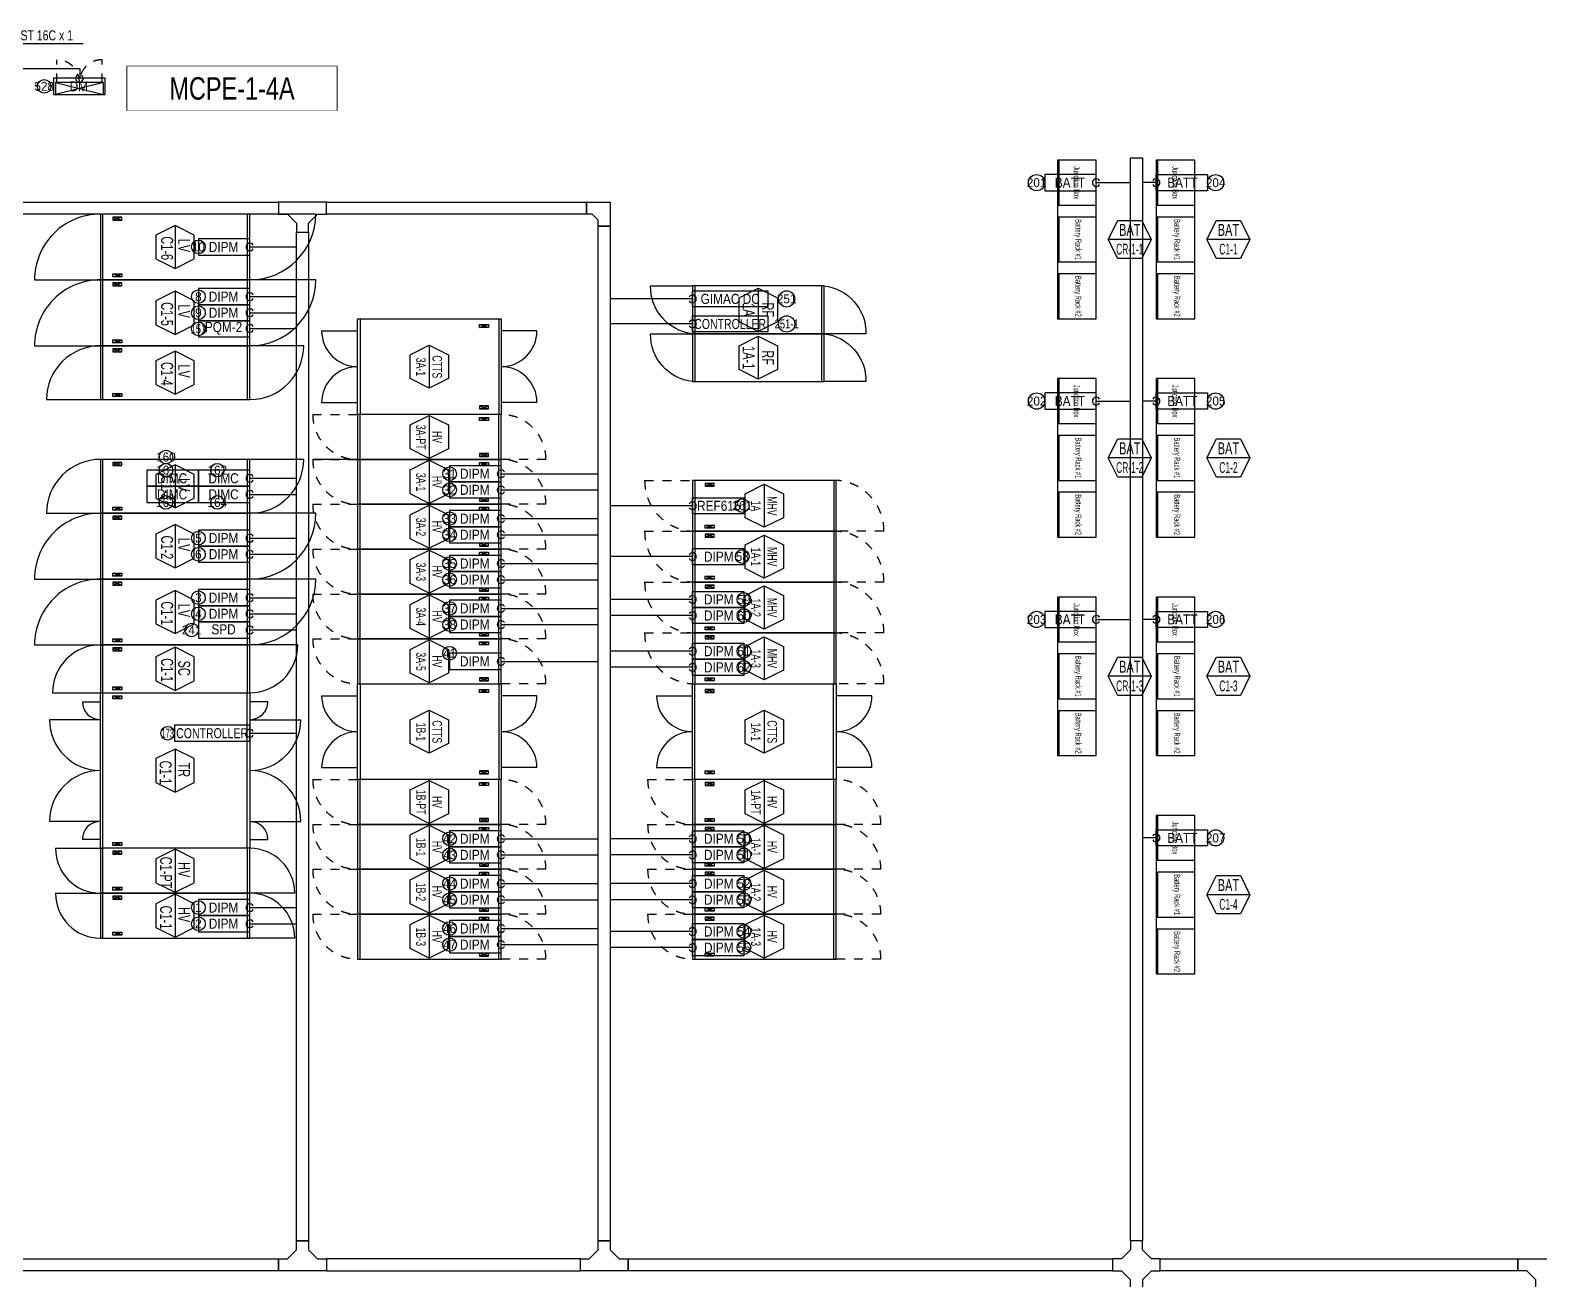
# Model space of a CAD drawing. Header units: millimetres. Extents: x 89450 to 753248, y -530175 to 1209785.
# Drawn here: x 113481 to 138720, y -231506 to -210622 of the extents above; entities that cross this region are included whole.
import ezdxf
from ezdxf.enums import TextEntityAlignment as Align

# ---------------------------------------------------------------- set-up
doc = ezdxf.new("R2010")
doc.units = ezdxf.units.MM
doc.header["$LTSCALE"] = 150
doc.linetypes.add('CONTINOUS', pattern=[0])
doc.linetypes.add('D1', pattern=[3, 1, -1, 1])
for name, color, linetype in [('------00 Switch Gear', 3, 'Continuous'), ('------00 Switch Gear_Number', 1, 'Continuous'), ('------01 Motor Control Panel or Center', 4, 'Continuous'), ('-----29 Indicator', 1, 'Continuous'), ('-----99 EPMS CABLE DUCT', 4, 'Continuous'), ('-----99 EPMS CONDUIT', 4, 'Continuous'), ('-----99 EPMS DEVICE', 3, 'Continuous')]:
    doc.layers.add(name, color=color, linetype=linetype)
doc.layers.add('NOPLOT', color=191, linetype='Continuous', plot=False)
doc.styles.add('ELEC', font='')
doc.styles.get('ELEC').set_extended_font_data('Dotum')

# ---------------------------------------------------------------- blocks, each defined once
blk = doc.blocks.new('MCP_EQUIPMENT-2')
at = {"color": 161}
for p, q in [((200, 400), (0, -400)), ((200, -400), (0, 400))]:
    blk.add_line(p, q, dxfattribs=at)
at = {"color": 161, "linetype": 'D1'}
for p, q in [((200, 380), (580, 380)), ((200, -380), (580, -380))]:
    blk.add_line(p, q, dxfattribs=at)
at = {"color": 161}
blk.add_lwpolyline([(200, 400), (0, 400), (0, -400), (200, -400)], close=True, dxfattribs=at)
at = {"color": 161, "linetype": 'D1'}
for centre, start, end in [((200, 380), 270, 0), ((200, -380), 0, 90)]:
    blk.add_arc(centre, 380, start, end, dxfattribs=at)
blk = doc.blocks.new('A$C2e8f9a8b')
at = {"color": 0}
blk.add_line((30, 750), (30, 0), dxfattribs=at)
blk.add_lwpolyline([(650, 0), (0, 0), (0, 750), (650, 750)], close=True, dxfattribs=at)
blk = doc.blocks.new('850X2400')
at = {"layer": '------00 Switch Gear', "color": 161}
for p, q in [((-2360, 850), (-2360, 0)), ((-40, 850), (-40, 0))]:
    blk.add_line(p, q, dxfattribs=at)
at = {"layer": '------00 Switch Gear', "color": 161, "linetype": 'D1'}
for p, q in [((-2040, 800), (-2190, 750)), ((-2040, 750), (-2190, 800)), ((-2040, 50), (-2190, 100)), ((-2040, 100), (-2190, 50))]:
    blk.add_line(p, q, dxfattribs=at)
at = {"layer": '------00 Switch Gear', "color": 161}
blk.add_lwpolyline([(-2400, 850), (-2400, 0), (0, 0), (0, 850)], close=True, dxfattribs=at)
at = {"layer": '------00 Switch Gear', "color": 161, "linetype": 'D1'}
for points in [[(-2190, 800), (-2190, 750), (-2040, 750), (-2040, 800)], [(-2190, 50), (-2190, 100), (-2040, 100), (-2040, 50)]]:
    blk.add_lwpolyline(points, close=True, dxfattribs=at)
at = {"layer": 'NOPLOT', "color": 161, "linetype": 'D1'}
for p, q in [((-3200, 850), (-2400, 850)), ((800, 0), (0, 0))]:
    blk.add_line(p, q, dxfattribs=at)
for centre, start, end in [((-2356, 843), 179.5156, 267.013), ((-44, 7), 359.5156, 87.013)]:
    blk.add_arc(centre, 844, start, end, dxfattribs=at)
blk = doc.blocks.new('1600X2400')
at = {"layer": '------00 Switch Gear', "color": 161, "linetype": 'Continuous'}
for p, q in [((-2360, 855), (-2360, 1600)), ((-42, 0), (-42, 1600)), ((-2360, 0), (-2360, 855))]:
    blk.add_line(p, q, dxfattribs=at)
at = {"layer": '------00 Switch Gear', "color": 161, "linetype": 'D1'}
for p, q in [((-2040, 1505), (-2190, 1455)), ((-2040, 1455), (-2190, 1505)), ((-2040, 95), (-2190, 145)), ((-2040, 145), (-2190, 95))]:
    blk.add_line(p, q, dxfattribs=at)
at = {"layer": '------00 Switch Gear', "color": 161}
blk.add_lwpolyline([(0, 1600), (0, 0), (-2400, 0), (-2400, 1600)], close=True, dxfattribs=at)
at = {"layer": '------00 Switch Gear', "color": 161, "linetype": 'D1'}
for points in [[(-2190, 1505), (-2190, 1455), (-2040, 1455), (-2040, 1505)], [(-2190, 95), (-2190, 145), (-2040, 145), (-2040, 95)]]:
    blk.add_lwpolyline(points, close=True, dxfattribs=at)
at = {"layer": 'NOPLOT', "color": 161, "linetype": 'ByBlock'}
for p, q in [((-3000, 1400), (-2400, 1400)), ((600, 1400), (0, 1400)), ((-3000, 200), (-2400, 200)), ((600, 200), (0, 200))]:
    blk.add_line(p, q, dxfattribs=at)
for centre, start, end in [((-2400, 1400), 180, 270), ((0, 1400), 270, 0), ((-2400, 200), 90, 180), ((0, 200), 0, 90)]:
    blk.add_arc(centre, 600, start, end, dxfattribs=at)
blk = doc.blocks.new('750X2400')
at = {"layer": '------00 Switch Gear', "color": 161}
for p, q in [((-2360, 750), (-2360, 0)), ((-42, 750), (-42, 0))]:
    blk.add_line(p, q, dxfattribs=at)
at = {"layer": '------00 Switch Gear', "color": 161, "linetype": 'D1'}
for p, q in [((-2040, 700), (-2190, 650)), ((-2040, 650), (-2190, 700)), ((-2040, 50), (-2190, 100)), ((-2040, 100), (-2190, 50))]:
    blk.add_line(p, q, dxfattribs=at)
at = {"layer": '------00 Switch Gear', "color": 161}
blk.add_lwpolyline([(-2400, 750), (-2400, 0), (0, 0), (0, 750)], close=True, dxfattribs=at)
at = {"layer": '------00 Switch Gear', "color": 161, "linetype": 'D1'}
for points in [[(-2190, 700), (-2190, 650), (-2040, 650), (-2040, 700)], [(-2190, 50), (-2190, 100), (-2040, 100), (-2040, 50)]]:
    blk.add_lwpolyline(points, close=True, dxfattribs=at)
at = {"layer": 'NOPLOT', "color": 161, "linetype": 'D1'}
for p, q in [((-3150, 750), (-2400, 750)), ((750, 0), (0, 0))]:
    blk.add_line(p, q, dxfattribs=at)
for centre, start, end in [((-2400, 750), 180, 270), ((0, 0), 0, 90)]:
    blk.add_arc(centre, 750, start, end, dxfattribs=at)
blk = doc.blocks.new('750X2500')
at = {"layer": '------00 Switch Gear', "color": 161}
for p, q in [((-3250, 750), (-2458, 750)), ((-2460, 750), (-2460, 0)), ((-210, 700), (-360, 650)), ((-360, 700), (-210, 650)), ((-40, 750), (-40, 0)), ((-210, 50), (-360, 100)), ((-360, 50), (-210, 100)), ((750, 0), (-42, 0))]:
    blk.add_line(p, q, dxfattribs=at)
for points in [[(-2500, 750), (-2500, 0), (0, 0), (0, 750)], [(-360, 700), (-210, 700), (-210, 650), (-360, 650)], [(-360, 50), (-210, 50), (-210, 100), (-360, 100)]]:
    blk.add_lwpolyline(points, close=True, dxfattribs=at)
for centre, start, end in [((-2500, 750), 180, 270), ((0, 0), 0, 90)]:
    blk.add_arc(centre, 750, start, end, dxfattribs=at)
blk = doc.blocks.new('800X2500')
at = {"layer": '------00 Switch Gear', "color": 161}
for p, q in [((-2460, 800), (-2460, 0)), ((800, 800), (-42, 800)), ((-40, 800), (-40, 0)), ((-210, 750), (-360, 700)), ((-360, 750), (-210, 700)), ((-3300, 0), (-2458, 0)), ((-210, 50), (-360, 100)), ((-360, 50), (-210, 100))]:
    blk.add_line(p, q, dxfattribs=at)
for points in [[(-2500, 800), (-2500, 0), (0, 0), (0, 800)], [(-360, 750), (-210, 750), (-210, 700), (-360, 700)], [(-360, 50), (-210, 50), (-210, 100), (-360, 100)]]:
    blk.add_lwpolyline(points, close=True, dxfattribs=at)
for centre, start, end in [((-2500, 0), 90, 180), ((0, 800), 270, 0)]:
    blk.add_arc(centre, 800, start, end, dxfattribs=at)
blk = doc.blocks.new('1100X2500')
at = {"layer": '------00 Switch Gear', "color": 161}
for p, q in [((-2460, 1100), (-2460, 0)), ((-210, 1050), (-360, 1000)), ((-360, 1050), (-210, 1000)), ((1100, 1100), (-42, 1100)), ((-40, 1100), (-40, 0)), ((-3600, 0), (-2458, 0)), ((-210, 50), (-360, 100)), ((-360, 50), (-210, 100))]:
    blk.add_line(p, q, dxfattribs=at)
at = {"layer": '------00 Switch Gear', "color": 161, "elevation": 0}
for points in [[(-2500, 1100), (-2500, 0), (0, 0), (0, 1100)], [(-360, 1050), (-210, 1050), (-210, 1000), (-360, 1000)], [(-360, 50), (-210, 50), (-210, 100), (-360, 100)]]:
    blk.add_lwpolyline(points, close=True, dxfattribs=at)
at = {"layer": '------00 Switch Gear', "color": 161}
for centre, start, end in [((-2500, 0), 90, 180), ((0, 1100), 270, 0)]:
    blk.add_arc(centre, 1100, start, end, dxfattribs=at)
blk = doc.blocks.new('900X2500')
at = {"layer": '------00 Switch Gear', "color": 161}
for p, q in [((-2460, 900), (-2460, 0)), ((-210, 850), (-360, 800)), ((-360, 850), (-210, 800)), ((900, 900), (-42, 900)), ((-40, 900), (-40, 0)), ((-3400, 0), (-2458, 0)), ((-210, 50), (-360, 100)), ((-360, 50), (-210, 100))]:
    blk.add_line(p, q, dxfattribs=at)
at = {"layer": '------00 Switch Gear', "color": 161, "elevation": 0}
for points in [[(-2500, 900), (-2500, 0), (0, 0), (0, 900)], [(-360, 850), (-210, 850), (-210, 800), (-360, 800)], [(-360, 50), (-210, 50), (-210, 100), (-360, 100)]]:
    blk.add_lwpolyline(points, close=True, dxfattribs=at)
at = {"layer": '------00 Switch Gear', "color": 161}
for centre, start, end in [((-2500, 0), 90, 180), ((0, 900), 270, 0)]:
    blk.add_arc(centre, 900, start, end, dxfattribs=at)
blk = doc.blocks.new('zw$32E')
for p, q in [((100, 0), (0, 0)), ((0, 0), (0, -400)), ((100, -75), (100, 0)), ((175, -150), (100, -75)), ((100, -325), (175, -250)), ((250, -150), (175, -150)), ((175, -250), (250, -250)), ((250, -250), (250, -150)), ((100, -400), (100, -325)), ((0, -400), (100, -400))]:
    blk.add_line(p, q)
blk = doc.blocks.new('zw$5197')
for p, q in [((0, 0), (-100, 0)), ((-100, 0), (-100, -75)), ((0, -75), (0, 0)), ((-100, -75), (-175, -150)), ((75, -150), (0, -75)), ((-175, -150), (-250, -150)), ((-250, -150), (-250, -250)), ((-250, -250), (-175, -250)), ((-100, -325), (-175, -250)), ((75, -250), (0, -325)), ((150, -150), (75, -150)), ((75, -250), (150, -250)), ((150, -250), (150, -150)), ((-100, -400), (-100, -325)), ((0, -325), (0, -400)), ((0, -400), (-100, -400))]:
    blk.add_line(p, q)

msp = doc.modelspace()

# ---------------------------------------------------------------- linework, layer by layer
at = {"layer": '------00 Switch Gear', "color": 161}
for p, q in [((124594, -214895), (124594, -215695)), ((126712, -214895), (126712, -215695)), ((124594, -215695), (124594, -216495)), ((126712, -215695), (126712, -216495)), ((114354, -221845, 0), (114654, -221845, 0)), ((114696, -224295, 0), (114696, -221695, 0)), ((115014, -221795, 0), (114864, -221745, 0)), ((115014, -221745, 0), (114864, -221795, 0)), ((117110, -224295, 0), (117110, -221695, 0)), ((117454, -221845, 0), (117154, -221845, 0)), ((114654, -222145, 0), (113804, -222145, 0)), ((117154, -222145, 0), (118004, -222145, 0)), ((114654, -223845, 0), (113804, -223845, 0)), ((117154, -223845, 0), (118004, -223845, 0)), ((114654, -224145, 0), (114354, -224145, 0)), ((115014, -224245, 0), (114864, -224195, 0)), ((115014, -224195, 0), (114864, -224245, 0)), ((117154, -224145, 0), (117454, -224145, 0))]:
    msp.add_line(p, q, dxfattribs=at)
at = {"layer": '------00 Switch Gear', "color": 161, "elevation": 0}
for points in [[(131304, -212795), (130654, -212795), (130654, -215445), (131304, -215445)], [(124554, -214895), (124554, -215695), (126754, -215695), (126754, -214895)], [(124554, -215695), (124554, -216495), (126754, -216495), (126754, -215695)], [(131304, -216445), (130654, -216445), (130654, -219095), (131304, -219095)], [(132954, -216445), (132304, -216445), (132304, -219095), (132954, -219095)], [(131304, -220095), (130654, -220095), (130654, -222745), (131304, -222745)], [(132954, -220095), (132304, -220095), (132304, -222745), (132954, -222745)], [(114654, -224295), (114654, -221695), (117154, -221695), (117154, -224295)], [(114864, -221795), (114864, -221745), (115014, -221745), (115014, -221795)], [(132954, -223745), (132304, -223745), (132304, -226395), (132954, -226395)], [(114864, -224245), (114864, -224195), (115014, -224195), (115014, -224245)]]:
    msp.add_lwpolyline(points, close=True, dxfattribs=at)
at = {"layer": '------00 Switch Gear', "color": 161}
msp.add_lwpolyline([(132954, -212795), (132304, -212795), (132304, -215445), (132954, -215445)], close=True, dxfattribs=at)
for points in [[(124554, -215695, -0.385743), (123854, -214895), (124554, -214895)], [(126754, -214895, -0.385743), (127454, -215695), (126754, -215695)]]:
    msp.add_lwpolyline(points, format="xyb", dxfattribs=at)
at = {"layer": '------00 Switch Gear', "color": 161, "elevation": 0}
for points in [[(124554, -216495, -0.385743), (123854, -215695), (124554, -215695)], [(126754, -215695, -0.385743), (127454, -216495), (126754, -216495)]]:
    msp.add_lwpolyline(points, format="xyb", dxfattribs=at)
at = {"layer": '------00 Switch Gear', "color": 161}
for centre, radius, start, end in [((114654, -221845, 0), 300, 180, 270), ((117154, -221845, 0), 300, 270, 0), ((114654, -222145, 0), 850, 180, 270), ((117154, -222145, 0), 850, 270, 0), ((114654, -223845, 0), 850, 90, 180), ((117154, -223845, 0), 850, 0, 90), ((114654, -224145, 0), 300, 90, 180), ((117154, -224145, 0), 300, 0, 90)]:
    msp.add_arc(centre, radius, start, end, dxfattribs=at)
at = {"layer": '------00 Switch Gear_Number', "color": 1}
for points in [[(115904, -213885), (115904, -214605), (116224, -214445), (116224, -214045), (115904, -213885), (115584, -214045), (115584, -214445), (115904, -214605)], [(115904, -214985), (115904, -215705), (116224, -215545), (116224, -215145), (115904, -214985), (115584, -215145), (115584, -215545), (115904, -215705)], [(115904, -215985), (115904, -216705), (116224, -216545), (116224, -216145), (115904, -215985), (115584, -216145), (115584, -216545), (115904, -216705)], [(115904, -217885), (115904, -218605), (116224, -218445), (116224, -218045), (115904, -217885), (115584, -218045), (115584, -218445), (115904, -218605)], [(115904, -218885), (115904, -219605), (116224, -219445), (116224, -219045), (115904, -218885), (115584, -219045), (115584, -219445), (115904, -219605)], [(115904, -219985), (115904, -220705), (116224, -220545), (116224, -220145), (115904, -219985), (115584, -220145), (115584, -220545), (115904, -220705)], [(115904, -220935), (115904, -221655), (116224, -221495), (116224, -221095), (115904, -220935), (115584, -221095), (115584, -221495), (115904, -221655)]]:
    msp.add_lwpolyline(points, dxfattribs=at)
at = {"layer": '------00 Switch Gear_Number', "elevation": 0}
for points in [[(132224, -214120), (131504, -214120), (131663, -213800), (132064, -213800), (132224, -214120), (132064, -214440), (131663, -214440), (131504, -214120)], [(132224, -217770), (131504, -217770), (131663, -217450), (132064, -217450), (132224, -217770), (132064, -218090), (131663, -218090), (131504, -217770)], [(133874, -217770), (133154, -217770), (133313, -217450), (133714, -217450), (133874, -217770), (133714, -218090), (133313, -218090), (133154, -217770)], [(132224, -221420), (131504, -221420), (131663, -221100), (132064, -221100), (132224, -221420), (132064, -221740), (131663, -221740), (131504, -221420)], [(133874, -221420), (133154, -221420), (133313, -221100), (133714, -221100), (133874, -221420), (133714, -221740), (133313, -221740), (133154, -221420)], [(133874, -225070), (133154, -225070), (133313, -224750), (133714, -224750), (133874, -225070), (133714, -225390), (133313, -225390), (133154, -225070)]]:
    msp.add_lwpolyline(points, dxfattribs=at)
at = {"layer": '------00 Switch Gear_Number'}
msp.add_lwpolyline([(133874, -214120), (133154, -214120), (133313, -213800), (133714, -213800), (133874, -214120), (133714, -214440), (133313, -214440), (133154, -214120)], dxfattribs=at)
at = {"layer": '------00 Switch Gear_Number', "color": 1, "elevation": 0}
for points in [[(125654, -214935), (125654, -215655), (125334, -215495), (125334, -215095), (125654, -214935), (125974, -215095), (125974, -215495), (125654, -215655)], [(125654, -215735), (125654, -216455), (125334, -216295), (125334, -215895), (125654, -215735), (125974, -215895), (125974, -216295), (125654, -216455)], [(115904, -222635), (115904, -223355), (116224, -223195), (116224, -222795), (115904, -222635), (115584, -222795), (115584, -223195), (115904, -223355)], [(115904, -224310), (115904, -225030), (116224, -224870), (116224, -224470), (115904, -224310), (115584, -224470), (115584, -224870), (115904, -225030)], [(115904, -225060), (115904, -225780), (116224, -225620), (116224, -225220), (115904, -225060), (115584, -225220), (115584, -225620), (115904, -225780)]]:
    msp.add_lwpolyline(points, dxfattribs=at)
at = {"layer": '------00 Switch Gear_Number', "color": 1, "lineweight": -2}
for points in [[(120154, -215885), (120154, -216605), (119834, -216445), (119834, -216045), (120154, -215885), (120474, -216045), (120474, -216445), (120154, -216605)], [(120154, -217060), (120154, -217780), (119834, -217620), (119834, -217220), (120154, -217060), (120474, -217220), (120474, -217620), (120154, -217780)], [(120154, -217810), (120154, -218530), (119834, -218370), (119834, -217970), (120154, -217810), (120474, -217970), (120474, -218370), (120154, -218530)], [(125754, -218210), (125754, -218930), (125434, -218770), (125434, -218370), (125754, -218210), (126074, -218370), (126074, -218770), (125754, -218930)], [(120154, -218560), (120154, -219280), (119834, -219120), (119834, -218720), (120154, -218560), (120474, -218720), (120474, -219120), (120154, -219280)], [(125754, -219060), (125754, -219780), (125434, -219620), (125434, -219220), (125754, -219060), (126074, -219220), (126074, -219620), (125754, -219780)], [(120154, -219310), (120154, -220030), (119834, -219870), (119834, -219470), (120154, -219310), (120474, -219470), (120474, -219870), (120154, -220030)], [(120154, -220060), (120154, -220780), (119834, -220620), (119834, -220220), (120154, -220060), (120474, -220220), (120474, -220620), (120154, -220780)], [(125754, -219910), (125754, -220630), (125434, -220470), (125434, -220070), (125754, -219910), (126074, -220070), (126074, -220470), (125754, -220630)], [(120154, -220810), (120154, -221530), (119834, -221370), (119834, -220970), (120154, -220810), (120474, -220970), (120474, -221370), (120154, -221530)], [(125754, -220760), (125754, -221480), (125434, -221320), (125434, -220920), (125754, -220760), (126074, -220920), (126074, -221320), (125754, -221480)], [(120154, -221985), (120154, -222705), (119834, -222545), (119834, -222145), (120154, -221985), (120474, -222145), (120474, -222545), (120154, -222705)], [(125754, -221985), (125754, -222705), (125434, -222545), (125434, -222145), (125754, -221985), (126074, -222145), (126074, -222545), (125754, -222705)], [(120154, -223160), (120154, -223880), (119834, -223720), (119834, -223320), (120154, -223160), (120474, -223320), (120474, -223720), (120154, -223880)], [(125754, -223160), (125754, -223880), (125434, -223720), (125434, -223320), (125754, -223160), (126074, -223320), (126074, -223720), (125754, -223880)], [(120154, -223910), (120154, -224630), (119834, -224470), (119834, -224070), (120154, -223910), (120474, -224070), (120474, -224470), (120154, -224630)], [(125754, -223910), (125754, -224630), (125434, -224470), (125434, -224070), (125754, -223910), (126074, -224070), (126074, -224470), (125754, -224630)], [(120154, -224660), (120154, -225380), (119834, -225220), (119834, -224820), (120154, -224660), (120474, -224820), (120474, -225220), (120154, -225380)], [(125754, -224660), (125754, -225380), (125434, -225220), (125434, -224820), (125754, -224660), (126074, -224820), (126074, -225220), (125754, -225380)], [(120154, -225410), (120154, -226130), (119834, -225970), (119834, -225570), (120154, -225410), (120474, -225570), (120474, -225970), (120154, -226130)], [(125754, -225410), (125754, -226130), (125434, -225970), (125434, -225570), (125754, -225410), (126074, -225570), (126074, -225970), (125754, -226130)]]:
    msp.add_lwpolyline(points, dxfattribs=at)
at = {"layer": '------01 Motor Control Panel or Center', "linetype": 'CONTINOUS'}
msp.add_lwpolyline([(118607, -211225), (118607, -211965), (115104, -211965), (115104, -211225)], close=True, dxfattribs=at)
at = {"layer": '-----29 Indicator'}
for centre, radius in [((113715, -211560), 114), ((130307, -213170), 136), ((133300, -213170), 136), ((116293, -214244), 114), ((116293, -215075), 114), ((126128, -215112), 136), ((116293, -215344), 114), ((116293, -215614), 114), ((126128, -215531), 136), ((130307, -216820), 136), ((133300, -216820), 136), ((115750, -217755), 114), ((115750, -217975), 114), ((116610, -217975), 114), ((120493, -218035), 114), ((120493, -218305), 114), ((115750, -218515), 114), ((116610, -218515), 114), ((125386, -218568), 114), ((120493, -218785), 114), ((116293, -219110), 114), ((120493, -219055), 114), ((116293, -219380), 114), ((125386, -219418), 114), ((120493, -219535), 114), ((120493, -219805), 114), ((116293, -220106), 114), ((125414, -220135), 114), ((116293, -220376), 114), ((120493, -220285), 114), ((125414, -220405), 114), ((116180, -220646), 114), ((120493, -220555), 114), ((130307, -220470), 136), ((133300, -220470), 136), ((120493, -221035), 114), ((125414, -221000), 114), ((125414, -221270), 114), ((115780, -222371, 0), 114), ((120493, -224135), 114), ((125414, -224135), 114), ((133300, -224120), 136), ((120493, -224405), 114), ((125414, -224405), 114), ((120493, -224885), 114), ((125414, -224885), 114), ((120493, -225155), 114), ((125414, -225155), 114), ((116293, -225285), 114), ((116293, -225555), 114), ((120493, -225635), 114), ((125414, -225685), 114), ((120493, -225905), 114), ((125414, -225955), 114)]:
    msp.add_circle(centre, radius, dxfattribs=at)
at = {"layer": '-----99 EPMS CABLE DUCT', "elevation": 0}
msp.add_lwpolyline([(106753, -211260), (114310, -211260), (114310, -211425)], dxfattribs=at)
at = {"layer": '-----99 EPMS CABLE DUCT'}
for points in [[(131875, -212755), (132075, -212755), (132075, -230856), (131875, -230856)], [(109929, -213495), (117634, -213495), (117634, -213695), (109929, -213695)], [(118434, -213495), (122779, -213495), (122779, -213695), (118434, -213695)], [(117934, -213995), (118134, -213995), (118134, -230856), (117934, -230856)], [(122979, -213895), (123179, -213895), (123179, -230856), (122979, -230856)], [(109929, -231156), (117634, -231156), (117634, -231356), (109929, -231356)], [(122679, -231156), (118434, -231156), (118434, -231356), (122679, -231356)], [(123479, -231156), (131575, -231156), (131575, -231356), (123479, -231356)], [(132375, -231156), (138354, -231156), (138354, -231356), (132375, -231356)]]:
    msp.add_lwpolyline(points, close=True, dxfattribs=at)
msp.add_lwpolyline([(122779, -213695), (122779, -213495), (123179, -213495), (123179, -213895), (122979, -213895), (122979, -213795), (122879, -213695), (122779, -213695)], dxfattribs=at)
at = {"layer": '-----99 EPMS CONDUIT'}
for p, q in [((114366, -210851), (112938, -210851)), ((131304, -213170), (131875, -213170)), ((132304, -213170), (132075, -213170)), ((117154, -214245), (117934, -214245)), ((117154, -215075), (117934, -215075)), ((124554, -215112), (123179, -215112, 0)), ((117154, -215345), (117934, -215345)), ((124554, -215531), (123179, -215531, 0)), ((117154, -215605), (117934, -215605)), ((131304, -216820), (131875, -216820)), ((132304, -216820), (132075, -216820)), ((121354, -218035), (122979, -218035)), ((117154, -218111), (117934, -218111)), ((121354, -218305), (122979, -218305)), ((117154, -218381), (117934, -218381)), ((121354, -218785), (122979, -218785)), ((124554, -218570), (123179, -218570, 0)), ((121354, -219055), (122979, -219055)), ((117154, -219111), (117934, -219111)), ((117154, -219381), (117934, -219381)), ((121354, -219535), (122979, -219535)), ((124554, -219420), (123179, -219420, 0)), ((121354, -219805), (122979, -219805)), ((117154, -220107), (117934, -220107)), ((121354, -220285), (122979, -220285)), ((124554, -220135), (123179, -220135)), ((117154, -220377), (117934, -220377)), ((121354, -220555), (122979, -220555)), ((124554, -220405), (123179, -220405)), ((131304, -220470), (131875, -220470)), ((132304, -220470), (132075, -220470)), ((117154, -220646), (117934, -220646)), ((124554, -221000), (123179, -221000)), ((121354, -221170), (122979, -221170)), ((124554, -221270), (123179, -221270)), ((117154, -222372, 0), (117934, -222372, 0)), ((121354, -224135), (122979, -224135)), ((124554, -224135), (123179, -224135)), ((132304, -224120), (132075, -224120)), ((121354, -224405), (122979, -224405)), ((124554, -224405), (123179, -224405)), ((121354, -224885), (122979, -224885)), ((124554, -224885), (123179, -224885)), ((117154, -225286), (117934, -225286)), ((121354, -225155), (122979, -225155)), ((124554, -225155), (123179, -225155)), ((117154, -225556), (117934, -225556)), ((121354, -225635), (122979, -225635)), ((124554, -225685), (123179, -225685)), ((121354, -225905), (122979, -225905)), ((124554, -225955), (123179, -225955))]:
    msp.add_line(p, q, dxfattribs=at)
for centre, start, end in [((114304, -211429), 120, 60), ((131304, -213170), 30, 330), ((132304, -213170), 210, 150), ((117154, -214245), 30, 330), ((117154, -215075), 30, 330), ((117154, -215345), 30, 330), ((124554, -215112), 210, 150), ((124554, -215531), 210, 150), ((117154, -215605), 30, 330), ((131304, -216820), 30, 330), ((132304, -216820), 210, 150), ((117154, -218111), 30, 330), ((121354, -218035), 30, 330), ((121354, -218305), 30, 330), ((117154, -218381), 30, 330), ((124554, -218570), 210, 150), ((121354, -218785), 30, 330), ((117154, -219111), 30, 330), ((121354, -219055), 30, 330), ((117154, -219381), 30, 330), ((121354, -219535), 30, 330), ((124554, -219420), 210, 150), ((121354, -219805), 30, 330), ((117154, -220107), 30, 330), ((124554, -220135), 210, 150), ((117154, -220377), 30, 330), ((121354, -220285), 30, 330), ((117154, -220646), 30, 330), ((121354, -220555), 30, 330), ((124554, -220405), 210, 150), ((131304, -220470), 30, 330), ((132304, -220470), 210, 150), ((124554, -221000), 210, 150), ((121354, -221170), 30, 330), ((124554, -221270), 210, 150), ((117154, -222372, 0), 30, 330), ((121354, -224135), 30, 330), ((124554, -224135), 210, 150), ((132304, -224120), 210, 150), ((121354, -224405), 30, 330), ((124554, -224405), 210, 150), ((121354, -224885), 30, 330), ((124554, -224885), 210, 150), ((121354, -225155), 30, 330), ((124554, -225155), 210, 150), ((117154, -225286), 30, 330), ((117154, -225556), 30, 330), ((121354, -225635), 30, 330), ((124554, -225685), 210, 150), ((121354, -225905), 30, 330), ((124554, -225955), 210, 150)]:
    msp.add_arc(centre, 63.8, start, end, dxfattribs=at)
at = {"layer": '-----99 EPMS DEVICE', "color": 2}
msp.add_lwpolyline([(114734, -211425), (113873, -211425), (113873, -211695), (114734, -211695)], close=True, dxfattribs=at)
at = {"layer": '-----99 EPMS DEVICE', "elevation": 0}
for points in [[(131304, -213035), (130443, -213035), (130443, -213305), (131304, -213305)], [(124554, -215396), (125814, -215396), (125814, -215665), (124554, -215665)], [(131304, -216685), (130443, -216685), (130443, -216955), (131304, -216955)], [(132304, -216685), (133164, -216685), (133164, -216955), (132304, -216955)], [(131304, -220335), (130443, -220335), (130443, -220605), (131304, -220605)], [(132304, -220335), (133164, -220335), (133164, -220605), (132304, -220605)], [(132304, -223985), (133164, -223985), (133164, -224255), (132304, -224255)], [(117154, -225150), (116293, -225150), (116293, -225420), (117154, -225420)], [(117154, -225420), (116293, -225420), (116293, -225690), (117154, -225690)]]:
    msp.add_lwpolyline(points, close=True, dxfattribs=at)
at = {"layer": '-----99 EPMS DEVICE'}
for points in [[(132304, -213035), (133164, -213035), (133164, -213305), (132304, -213305)], [(117154, -214109), (116293, -214109), (116293, -214379), (117154, -214379)], [(117154, -214940), (116293, -214940), (116293, -215209), (117154, -215209)], [(117154, -215209), (116293, -215209), (116293, -215479), (117154, -215479)], [(117154, -215479), (116293, -215479), (116293, -215749), (117154, -215749)], [(116293, -217975), (115433, -217975), (115433, -218245), (116293, -218245)], [(117154, -217975), (116293, -217975), (116293, -218245), (117154, -218245)], [(121354, -217900), (120493, -217900), (120493, -218170), (121354, -218170)], [(116293, -218245), (115433, -218245), (115433, -218515), (116293, -218515)], [(117154, -218245), (116293, -218245), (116293, -218515), (117154, -218515)], [(121354, -218170), (120493, -218170), (120493, -218440), (121354, -218440)], [(124554, -218435), (125414, -218435), (125414, -218705), (124554, -218705)], [(121354, -218650), (120493, -218650), (120493, -218920), (121354, -218920)], [(117154, -218975), (116293, -218975), (116293, -219245), (117154, -219245)], [(121354, -218920), (120493, -218920), (120493, -219190), (121354, -219190)], [(117154, -219245), (116293, -219245), (116293, -219515), (117154, -219515)], [(124554, -219285), (125414, -219285), (125414, -219555), (124554, -219555)], [(121354, -219400), (120493, -219400), (120493, -219670), (121354, -219670)], [(121354, -219670), (120493, -219670), (120493, -219940), (121354, -219940)], [(117154, -219971), (116293, -219971), (116293, -220241), (117154, -220241)], [(124554, -220000), (125414, -220000), (125414, -220270), (124554, -220270)], [(117154, -220241), (116293, -220241), (116293, -220511), (117154, -220511)], [(121354, -220150), (120493, -220150), (120493, -220420), (121354, -220420)], [(124554, -220270), (125414, -220270), (125414, -220540), (124554, -220540)], [(117154, -220511), (116293, -220511), (116293, -220780), (117154, -220780)], [(121354, -220420), (120493, -220420), (120493, -220690), (121354, -220690)], [(121354, -221035), (120493, -221035), (120493, -221305), (121354, -221305)], [(124554, -220865), (125414, -220865), (125414, -221135), (124554, -221135)], [(124554, -221135), (125414, -221135), (125414, -221405), (124554, -221405)], [(121354, -224000), (120493, -224000), (120493, -224270), (121354, -224270)], [(124554, -224000), (125414, -224000), (125414, -224270), (124554, -224270)], [(121354, -224270), (120493, -224270), (120493, -224540), (121354, -224540)], [(124554, -224270), (125414, -224270), (125414, -224540), (124554, -224540)], [(121354, -224750), (120493, -224750), (120493, -225020), (121354, -225020)], [(124554, -224750), (125414, -224750), (125414, -225020), (124554, -225020)], [(121354, -225020), (120493, -225020), (120493, -225290), (121354, -225290)], [(124554, -225020), (125414, -225020), (125414, -225290), (124554, -225290)], [(121354, -225500), (120493, -225500), (120493, -225770), (121354, -225770)], [(124554, -225550), (125414, -225550), (125414, -225820), (124554, -225820)], [(121354, -225770), (120493, -225770), (120493, -226040), (121354, -226040)], [(124554, -225820), (125414, -225820), (125414, -226090), (124554, -226090)]]:
    msp.add_lwpolyline(points, close=True, dxfattribs=at)
at = {"layer": '-----99 EPMS DEVICE', "color": 2, "elevation": 0}
for points in [[(124554, -214977), (125814, -214977), (125814, -215247), (124554, -215247)], [(117154, -222236), (115893, -222236), (115893, -222506), (117154, -222506)]]:
    msp.add_lwpolyline(points, close=True, dxfattribs=at)
msp.add_line((118954, -217795), (118204, -217795))

# ---------------------------------------------------------------- block references
at = {"layer": '------00 Switch Gear', "color": 161, "xscale": -1, "rotation": 180}
for p in [(130654, -212795), (132304, -212795), (130654, -213745), (132304, -213745), (130654, -214695), (132304, -214695), (130654, -216445), (132304, -216445), (130654, -217395), (132304, -217395), (130654, -218345), (132304, -218345), (130654, -220095), (132304, -220095), (130654, -221045), (132304, -221045), (130654, -221995), (132304, -221995), (132304, -223745), (132304, -224695), (132304, -225645)]:
    msp.add_blockref('A$C2e8f9a8b', p, dxfattribs=at)
at = {"layer": '------00 Switch Gear', "rotation": 180}
msp.add_blockref('1100X2500', (114654, -213695), dxfattribs=at)
at = {"layer": '------00 Switch Gear', "color": 161, "rotation": 180}
for name, p in [('1100X2500', (114654, -214795)), ('1600X2400', (118954, -215445)), ('900X2500', (114654, -215895)), ('750X2400', (118954, -217045)), ('900X2500', (114654, -217795)), ('750X2400', (118954, -217795)), ('750X2400', (118954, -218545)), ('1100X2500', (114654, -218695)), ('750X2400', (118954, -219295)), ('1100X2500', (114654, -219795)), ('750X2400', (118954, -220045)), ('750X2400', (118954, -220795)), ('800X2500', (114654, -220895)), ('1600X2400', (118954, -221545)), ('750X2400', (118954, -223145)), ('750X2400', (118954, -223895)), ('750X2500', (114654, -224295)), ('750X2400', (118954, -224645)), ('750X2500', (114654, -225045)), ('750X2400', (118954, -225395))]:
    msp.add_blockref(name, p, dxfattribs=at)
at = {"layer": '------00 Switch Gear', "color": 161}
for name, p in [('850X2400', (126954, -218995)), ('850X2400', (126954, -219845)), ('850X2400', (126954, -220695)), ('850X2400', (126954, -221545)), ('1600X2400', (126954, -223145)), ('750X2400', (126954, -223895)), ('750X2400', (126954, -224645)), ('750X2400', (126954, -225395)), ('750X2400', (126954, -226145))]:
    msp.add_blockref(name, p, dxfattribs=at)
at = {"layer": '------01 Motor Control Panel or Center', "rotation": 89.99999999999999}
msp.add_blockref('MCP_EQUIPMENT-2', (114304, -211695), dxfattribs=at)
at = {"layer": '-----99 EPMS CABLE DUCT', "yscale": 2, "zscale": 2}
for p, xscale, rotation in [((118434, -213495), 2, 269.9999999999999), ((118434, -231356), -2, 270.0000000000001), ((123479, -231356), -2, 270.0000000000001), ((138354, -231156), -2, 89.99999999999977)]:
    msp.add_blockref('zw$32E', p, dxfattribs=dict(at, xscale=xscale, rotation=rotation))
at = {"layer": '-----99 EPMS CABLE DUCT', "xscale": 2, "yscale": 2, "zscale": 2}
msp.add_blockref('zw$5197', (132075, -230856), dxfattribs=at)

# ---------------------------------------------------------------- texts
at = {"layer": '------00 Switch Gear', "color": 161, "style": 'ELEC', "width": 0.6}
for s, p in [('Junction Box', (130976, -213170)), ('Junction Box', (132626, -213170)), ('Battery Rack #1', (131007, -214120)), ('Battery Rack #1', (132657, -214120)), ('Battery Rack #2', (131007, -215070)), ('Battery Rack #2', (132657, -215070)), ('Junction Box', (130976, -216820)), ('Junction Box', (132626, -216820)), ('Battery Rack #1', (131007, -217770)), ('Battery Rack #1', (132657, -217770)), ('Battery Rack #2', (131007, -218720)), ('Battery Rack #2', (132657, -218720)), ('Junction Box', (130976, -220470)), ('Junction Box', (132626, -220470)), ('Battery Rack #1', (131007, -221420)), ('Battery Rack #1', (132657, -221420)), ('Battery Rack #2', (131007, -222370)), ('Battery Rack #2', (132657, -222370)), ('Junction Box', (132626, -224120)), ('Battery Rack #1', (132657, -225070)), ('Battery Rack #2', (132657, -226020))]:
    msp.add_text(s, height=100, rotation=270, dxfattribs=at).set_placement(p, align=Align.MIDDLE_CENTER)
at = {"layer": '------00 Switch Gear_Number', "color": 0, "style": 'ELEC'}
for s, height, width, p in [('BAT', 200, 0.7, (131864, -213960)), ('BAT', 200, 0.7, (133514, -213960)), ('CR-1-1', 180, 0.6, (131864, -214280)), ('C1-1', 180, 0.6, (133514, -214280)), ('BAT', 200, 0.7, (131864, -217610)), ('BAT', 200, 0.7, (133514, -217610)), ('CR-1-2', 180, 0.6, (131864, -217930)), ('C1-2', 180, 0.6, (133514, -217930)), ('BAT', 200, 0.7, (131864, -221260)), ('BAT', 200, 0.7, (133514, -221260)), ('CR-1-3', 180, 0.6, (131864, -221580)), ('C1-3', 180, 0.6, (133514, -221580)), ('BAT', 200, 0.7, (133514, -224910)), ('C1-4', 180, 0.6, (133514, -225230))]:
    msp.add_text(s, height=height, dxfattribs=dict(at, width=width)).set_placement(p, align=Align.MIDDLE_CENTER)
at = {"layer": '------00 Switch Gear_Number', "color": 0, "style": 'ELEC', "width": 0.7}
for s, p in [('C1-6', (115770, -214266)), ('LV', (116055, -214219)), ('C1-5', (115770, -215366)), ('LV', (116055, -215319)), ('C1-4', (115770, -216366)), ('LV', (116055, -216319)), ('C1-3', (115770, -218266)), ('LV', (116055, -218219)), ('C1-2', (115770, -219266)), ('LV', (116055, -219219)), ('C1-1', (115770, -220366)), ('LV', (116055, -220319)), ('C1-1', (115770, -221316)), ('SC', (116055, -221284)), ('C1-1', (115745, -223028, 0)), ('TR', (116055, -222983, 0)), ('C1-PT', (115752, -224700)), ('HV', (116055, -224653)), ('C1-1', (115752, -225450)), ('HV', (116055, -225403))]:
    msp.add_text(s, height=200, rotation=270, dxfattribs=at).set_placement(p, align=Align.MIDDLE_CENTER)
at = {"layer": '------00 Switch Gear_Number', "color": 7, "style": 'ELEC', "width": 0.7}
for s, p in [('1A', (125494, -215295)), ('RF', (125814, -215295)), ('1A-1', (125494, -216095)), ('RF', (125814, -216095))]:
    msp.add_text(s, height=200, rotation=270, dxfattribs=at).set_placement(p, align=Align.MIDDLE_CENTER)
at = {"layer": '------00 Switch Gear_Number', "color": 7, "lineweight": -2, "style": 'ELEC', "width": 0.7}
for s, p in [('3A-1', (120014, -216249)), ('CTTS', (120286, -216247)), ('3A-PT', (120014, -217424)), ('HV', (120286, -217422)), ('3A-1', (120014, -218174)), ('HV', (120286, -218172)), ('1A', (125614, -218574)), ('MHV', (125886, -218572)), ('3A-2', (120014, -218924)), ('HV', (120286, -218922)), ('1A-1', (125614, -219424)), ('MHV', (125886, -219422)), ('3A-3', (120014, -219674)), ('HV', (120286, -219672)), ('3A-4', (120014, -220424)), ('1A-2', (125614, -220274)), ('MHV', (125886, -220272)), ('HV', (120286, -220422)), ('3A-5', (120014, -221174)), ('HV', (120286, -221172)), ('1A-3', (125614, -221124)), ('MHV', (125886, -221122)), ('1B-1', (120014, -222349)), ('CTTS', (120286, -222347)), ('1A-1', (125614, -222349)), ('CTTS', (125886, -222347)), ('1B-PT', (120014, -223524)), ('1A-PT', (125614, -223524)), ('HV', (120286, -223522)), ('HV', (125886, -223522)), ('1B-1', (120014, -224274)), ('HV', (120286, -224272)), ('1A-1', (125614, -224274)), ('HV', (125886, -224272)), ('1B-2', (120014, -225024)), ('HV', (120286, -225022)), ('1A-2', (125614, -225024)), ('HV', (125886, -225022)), ('1B-3', (120014, -225774)), ('1A-3', (125614, -225774)), ('HV', (120286, -225772)), ('HV', (125886, -225772))]:
    msp.add_text(s, height=160, rotation=270, dxfattribs=at).set_placement(p, align=Align.MIDDLE)
at = {"layer": '-----29 Indicator', "style": 'ELEC'}
for s, p in [('528', (113715, -211560)), ('204', (133300, -213170)), ('10', (116293, -214244)), ('8', (116293, -215075)), ('9', (116293, -215344)), ('251', (126128, -215112)), ('205', (133300, -216820)), ('160', (115750, -217755)), ('161', (115750, -217975)), ('162', (116610, -217975)), ('31', (120493, -218035)), ('32', (120493, -218305)), ('163', (115750, -218515)), ('164', (116610, -218515)), ('261', (125386, -218568)), ('33', (120493, -218785)), ('5', (116293, -219110)), ('34', (120493, -219055)), ('6', (116293, -219380)), ('35', (120493, -219535)), ('58', (125386, -219418)), ('36', (120493, -219805)), ('3', (116293, -220106)), ('59', (125414, -220135)), ('4', (116293, -220376)), ('37', (120493, -220285)), ('60', (125414, -220405)), ('38', (120493, -220555)), ('206', (133300, -220470)), ('41', (120493, -221035)), ('61', (125414, -221000)), ('62', (125414, -221270)), ('42', (120493, -224135)), ('50', (125414, -224135)), ('207', (133300, -224120)), ('43', (120493, -224405)), ('51', (125414, -224405)), ('44', (120493, -224885)), ('52', (125414, -224885)), ('45', (120493, -225155)), ('53', (125414, -225155)), ('1', (116293, -225285)), ('2', (116293, -225555)), ('46', (120493, -225635)), ('54', (125414, -225685)), ('47', (120493, -225905)), ('55', (125414, -225955))]:
    msp.add_text(s, height=150, dxfattribs=at).set_placement(p, align=Align.MIDDLE_CENTER)
for s, p in [('201', (130307, -213170)), ('202', (130307, -216820)), ('241', (116180, -220646)), ('203', (130307, -220470))]:
    msp.add_text(s, height=150, rotation=360, dxfattribs=at).set_placement(p, align=Align.MIDDLE_CENTER)
for s, width, p in [('251-1', 0.8, (126128, -215531)), ('151', 0.8, (116293, -215614)), ('173', 0.6, (115780, -222371, 0))]:
    msp.add_text(s, height=150, dxfattribs=dict(at, width=width)).set_placement(p, align=Align.MIDDLE_CENTER)
at = {"layer": '-----99 EPMS CONDUIT', "style": 'ELEC', "width": 0.8}
msp.add_text('ST 16C x 1', height=168, dxfattribs=at).set_placement((113758, -210708), align=Align.MIDDLE_CENTER)
at = {"layer": '-----99 EPMS DEVICE', "color": 2, "style": 'ELEC', "width": 0.9}
msp.add_text('DM', height=168, dxfattribs=at).set_placement((114294, -211560), align=Align.MIDDLE)
at = {"layer": '-----99 EPMS DEVICE', "style": 'ELEC', "width": 0.9}
for s, p in [('BATT', (130864, -213170)), ('BATT', (130864, -216820)), ('SPD', (116714, -220635)), ('BATT', (130864, -220470))]:
    msp.add_text(s, height=168, rotation=360, dxfattribs=at).set_placement(p, align=Align.MIDDLE)
for s, p in [('BATT', (132743, -213170)), ('DIPM', (116714, -214244)), ('DIPM', (116714, -215074)), ('DIPM', (116714, -215344)), ('PQM-2', (116714, -215604)), ('BATT', (132743, -216820)), ('DIMC', (115854, -218110)), ('DIMC', (116714, -218110)), ('DIPM', (120914, -218035)), ('DIMC', (115854, -218379)), ('DIMC', (116714, -218379)), ('DIPM', (120914, -218304)), ('REF615', (124993, -218570)), ('DIPM', (120914, -218785)), ('DIPM', (116714, -219110)), ('DIPM', (120914, -219054)), ('DIPM', (116714, -219379)), ('DIPM', (120914, -219535)), ('DIPM', (124993, -219420)), ('DIPM', (120914, -219804)), ('DIPM', (116714, -220106)), ('DIPM', (124993, -220135)), ('DIPM', (116714, -220375)), ('DIPM', (120914, -220285)), ('DIPM', (124993, -220404)), ('DIPM', (120914, -220554)), ('BATT', (132743, -220470)), ('DIPM', (120914, -221170)), ('DIPM', (124993, -221000)), ('DIPM', (124993, -221270)), ('DIPM', (120914, -224135)), ('DIPM', (124993, -224135)), ('BATT', (132743, -224120)), ('DIPM', (120914, -224404)), ('DIPM', (124993, -224404)), ('DIPM', (120914, -224885)), ('DIPM', (124993, -224885)), ('DIPM', (120914, -225154)), ('DIPM', (124993, -225154)), ('DIPM', (116714, -225285)), ('DIPM', (116714, -225554)), ('DIPM', (120914, -225635)), ('DIPM', (124993, -225685)), ('DIPM', (120914, -225904)), ('DIPM', (124993, -225954))]:
    msp.add_text(s, height=168, dxfattribs=at).set_placement(p, align=Align.MIDDLE)
at = {"layer": '-----99 EPMS DEVICE', "color": 2, "style": 'ELEC'}
for s, width, p in [('GIMAC DC', 0.9, (125184, -215112)), ('CONTROLLER', 0.8, (116523, -222371, 0))]:
    msp.add_text(s, height=168, dxfattribs=dict(at, width=width)).set_placement(p, align=Align.MIDDLE_CENTER)
at = {"layer": '-----99 EPMS DEVICE', "style": 'ELEC', "width": 0.8}
msp.add_text('CONTROLLER', height=168, dxfattribs=at).set_placement((125184, -215531), align=Align.MIDDLE_CENTER)

# ---------------------------------------------------------------- next in the draw order: wipeouts: each hides what was drawn before it
at = {"color": 1}
msp.add_wipeout([(115104, -211225), (118607, -211225), (118607, -211965), (115104, -211965)], dxfattribs=at).dxf.layer = '------01 Motor Control Panel or Center'

# ---------------------------------------------------------------- next in the draw order: linework, layer by layer
at = {"layer": '------01 Motor Control Panel or Center', "linetype": 'CONTINOUS'}
msp.add_lwpolyline([(118607, -211225), (118607, -211965), (115104, -211965), (115104, -211225)], close=True, dxfattribs=at)

# ---------------------------------------------------------------- next in the draw order: texts
at = {"layer": '------01 Motor Control Panel or Center', "linetype": 'CONTINOUS', "style": 'ELEC', "width": 0.8}
msp.add_text('MCPE-1-4A', height=375, dxfattribs=at).set_placement((116855, -211595), align=Align.MIDDLE)

# ---------------------------------------------------------------- next in the draw order: wipeouts: each hides what was drawn before it
at = {"color": 1}
msp.add_wipeout([(115104, -211225), (118607, -211225), (118607, -211965), (115104, -211965)], dxfattribs=at).dxf.layer = '------01 Motor Control Panel or Center'

# ---------------------------------------------------------------- next in the draw order: texts
at = {"layer": '------01 Motor Control Panel or Center', "linetype": 'CONTINOUS', "style": 'ELEC', "width": 0.8}
msp.add_text('MCPE-1-4A', height=375, dxfattribs=at).set_placement((116855, -211595), align=Align.MIDDLE)

doc.saveas('drawing.dxf')
